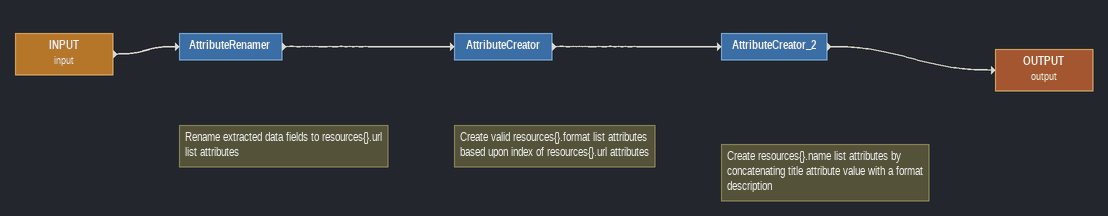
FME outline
INPUT (input)
    -> AttributeRenamer
Note: Rename extracted data fields to resources{}.url list attributes
AttributeRenamer
    -> AttributeCreator
Note: Create valid resources{}.format list attributes based upon index of resources{}.url attributes
AttributeCreator
    -> AttributeCreator_2
Note: Create resources{}.name list attributes by concatenating title attribute value with a format description
AttributeCreator_2
    -> OUTPUT (output)
OUTPUT (output)
